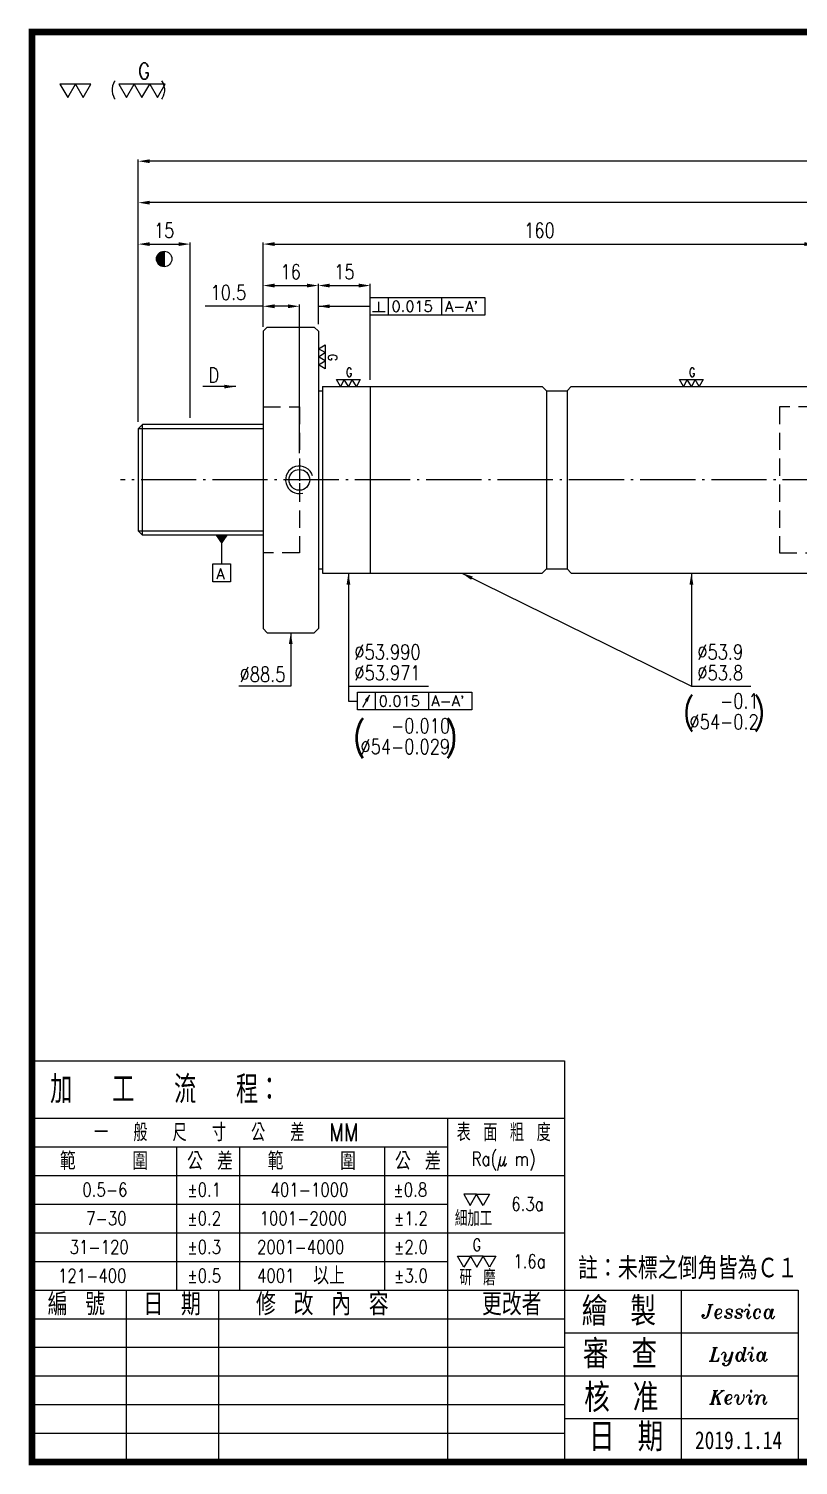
# Model space of a CAD drawing. Header units: millimetres. Extents: x -865 to -277, y -1663 to -1247.
# Drawn here: x -864.6 to -641.8, y -1663.3 to -1247.4 of the extents above; entities that cross this region are included whole.
import ezdxf
from ezdxf.enums import TextEntityAlignment as Align

# ---------------------------------------------------------------- set-up
doc = ezdxf.new("R2010")
doc.units = ezdxf.units.MM
doc.linetypes.add('CenLine', pattern=[25.8, 20, -2.5, 0.8, -2.5])
doc.linetypes.add('HidLine', pattern=[7.5, 5, -2.5])
doc.layers.get('0').update_dxf_attribs({"linetype": 'CONTINUOUS'})
doc.layers.get('DEFPOINTS').update_dxf_attribs({"linetype": 'CONTINUOUS'})
doc.layers.add('04', color=4, linetype='CONTINUOUS')
for name, color, linetype, lineweight in [('cen', 1, 'CenLine', 13), ('DIM', 6, 'CONTINUOUS', 9), ('hat', 4, 'CONTINUOUS', 9), ('hid', 5, 'HidLine', 15), ('str', 7, 'CONTINUOUS', 25), ('txt', 3, 'CONTINUOUS', 9)]:
    doc.layers.add(name, color=color, linetype=linetype, lineweight=lineweight)
doc.styles.add('DateTXT', font='kaiu.ttf', dxfattribs={"width": 0.8, "height": 4.73076})
doc.styles.add('ROMANC', font='romanc')
doc.styles.add('SIMPLEX', font='simplex.shx', dxfattribs={"width": 0.8, "height": 4.3, "bigfont": 'chineset.shx'})
doc.styles.get("Standard").update_dxf_attribs({"font": 'TXT', "width": 0.9, "height": 5.890874, "bigfont": 'CHINESET'})
doc.styles.add('STANDARD0.8', font='txt.shx', dxfattribs={"width": 0.8, "height": 2.519535, "bigfont": 'chineset.shx'})
doc.styles.add('WW', font='ITALICT.SHX', dxfattribs={"height": 3.682001})
doc.dimstyles.new('STANDARD$0', dxfattribs={"dimscale": 0, "dimtxt": 6, "dimasz": 5, "dimexe": 0.5, "dimexo": 2, "dimgap": 1.7, "dimtad": 1, "dimdec": 3, "dimdsep": 46, "dimtxsty": 'SIMPLEX', "dimcen": 0.09, "dimclrd": 6, "dimclre": 6, "dimclrt": 3, "dimadec": 1, "dimazin": 2, "dimtp": -0.1, "dimtm": 0.2, "dimtfac": 1, "dimtdec": 3, "dimtmove": 0, "dimatfit": 3, "dimfxl": 0, "dimtvp": 0.790698, "dimarcsym": 0})
doc.dimstyles.new('STANDARD$7', dxfattribs={"dimscale": 0, "dimtxt": 5.5, "dimasz": 5, "dimexe": 0.5, "dimexo": 2, "dimgap": 2.2, "dimtad": 1, "dimdec": 3, "dimrnd": 0.0005, "dimdsep": 46, "dimtxsty": 'SIMPLEX', "dimcen": 0.09, "dimclrd": 6, "dimclre": 6, "dimclrt": 3, "dimadec": 1, "dimazin": 2, "dimtp": -0.1, "dimtm": 0.2, "dimtfac": 1, "dimtdec": 3, "dimtmove": 2, "dimatfit": 3, "dimfxl": 0, "dimtvp": 0.790698, "dimarcsym": 0})

# ---------------------------------------------------------------- blocks, each defined once
blk = doc.blocks.new('*D117')
at = {"layer": 'DEFPOINTS', "color": 0}
for p in [(-817.93, -1309.74), (-832.93, -1363.19), (-817.93, -1361.99)]:
    blk.add_point(p, dxfattribs=at)
at = {"layer": 'DIM', "color": 6, "lineweight": -2}
for p, q in [((-832.93, -1361.19), (-832.93, -1309.24)), ((-829.63, -1309.74), (-821.23, -1309.74)), ((-817.93, -1359.99), (-817.93, -1309.24))]:
    blk.add_line(p, q, dxfattribs=at)
at = {"layer": 'DIM', "color": 6}
for points in [[(-829.63, -1309.19), (-829.63, -1310.29), (-832.93, -1309.74)], [(-821.23, -1309.19), (-821.23, -1310.29), (-817.93, -1309.74)]]:
    blk.add_solid(points, dxfattribs=at)
at = {"layer": 'DIM', "color": 3, "insert": (-825.43, -1305.76), "char_height": 4.3, "attachment_point": 5, "style": 'SIMPLEX'}
blk.add_mtext('15', dxfattribs=at)
blk = doc.blocks.new('Heat_block')
at = {"layer": 'txt'}
blk.add_hatch(color=256, dxfattribs=at).paths.add_polyline_path([(0, 2, 0.414214), (-2, 0, 0.414214), (0, -2)])
blk.add_line((0, 2), (0, -2), dxfattribs=at)
blk.add_circle((0, 0), 2, dxfattribs=at)
blk = doc.blocks.new('*D118')
at = {"layer": 'DEFPOINTS', "color": 0}
for p in [(-832.93, -1285.74), (-832.93, -1363.19), (-302.93, -1363.19)]:
    blk.add_point(p, dxfattribs=at)
at = {"layer": 'DIM', "color": 6, "lineweight": -2}
for p, q in [((-832.93, -1361.19), (-832.93, -1285.24)), ((-306.23, -1285.74), (-829.63, -1285.74)), ((-302.93, -1361.19), (-302.93, -1285.24))]:
    blk.add_line(p, q, dxfattribs=at)
at = {"layer": 'DIM', "color": 6}
for points in [[(-829.63, -1285.19), (-829.63, -1286.29), (-832.93, -1285.74)], [(-306.23, -1285.19), (-306.23, -1286.29), (-302.93, -1285.74)]]:
    blk.add_solid(points, dxfattribs=at)
at = {"layer": 'DIM', "color": 3, "insert": (-567.93, -1281.76), "char_height": 4.3, "attachment_point": 5, "style": 'SIMPLEX'}
blk.add_mtext('2070', dxfattribs=at)
blk = doc.blocks.new('G-sign-W-1')
for points in [[(0.578, 0), (0.002, 0), (0.29, -0.499)], [(1.154, 0), (0.578, 0), (0.866, -0.499)], [(2.767, 0), (2.191, 0), (2.479, -0.499)], [(3.343, 0), (2.767, 0), (3.055, -0.499)], [(3.919, 0), (3.343, 0), (3.631, -0.499)]]:
    blk.add_lwpolyline(points, close=True)
at = {"style": 'SIMPLEX', "width": 0.8}
for s, height, p in [('G', 0.601, (2.916, 0.482)), ('(      )', 0.4513, (1.883, -0.188))]:
    blk.add_text(s, height=height, dxfattribs=at).set_placement(p, align=Align.MIDDLE_LEFT)
blk = doc.blocks.new('*D130')
at = {"layer": 'DEFPOINTS', "color": 0}
for p in [(-832.93, -1297.74), (-832.93, -1363.19), (-372.93, -1359.99)]:
    blk.add_point(p, dxfattribs=at)
at = {"layer": 'str', "color": 6, "linetype": 'ByBlock', "lineweight": -2}
for p, q in [((-832.93, -1361.19), (-832.93, -1297.24)), ((-372.93, -1357.99), (-372.93, -1297.24)), ((-376.23, -1297.74), (-829.63, -1297.74))]:
    blk.add_line(p, q, dxfattribs=at)
at = {"layer": 'str', "color": 6}
for points in [[(-829.63, -1297.19), (-829.63, -1298.29), (-832.93, -1297.74)], [(-376.23, -1297.19), (-376.23, -1298.29), (-372.93, -1297.74)]]:
    blk.add_solid(points, dxfattribs=at)
at = {"layer": 'str', "color": 3, "insert": (-602.93, -1293.76), "char_height": 4.3, "attachment_point": 5, "style": 'SIMPLEX'}
blk.add_mtext('1970', dxfattribs=at)
blk = doc.blocks.new('*D134')
at = {"layer": 'DEFPOINTS', "color": 0}
for p in [(-765.78, -1321.74), (-780.78, -1334.94), (-765.78, -1350.99)]:
    blk.add_point(p, dxfattribs=at)
at = {"layer": 'DIM', "color": 6, "lineweight": -2}
for p, q in [((-780.78, -1332.94), (-780.78, -1321.24)), ((-777.48, -1321.74), (-769.08, -1321.74)), ((-765.78, -1348.99), (-765.78, -1321.24))]:
    blk.add_line(p, q, dxfattribs=at)
at = {"layer": 'DIM', "color": 6}
for points in [[(-777.48, -1321.19), (-777.48, -1322.29), (-780.78, -1321.74)], [(-769.08, -1321.19), (-769.08, -1322.29), (-765.78, -1321.74)]]:
    blk.add_solid(points, dxfattribs=at)
at = {"layer": 'DIM', "color": 3, "insert": (-773.28, -1317.76), "char_height": 4.3, "attachment_point": 5, "style": 'SIMPLEX'}
blk.add_mtext('15', dxfattribs=at)
blk = doc.blocks.new('*D135')
at = {"layer": 'DEFPOINTS', "color": 0}
for p in [(-780.78, -1321.74), (-796.78, -1334.94), (-780.78, -1334.94)]:
    blk.add_point(p, dxfattribs=at)
at = {"layer": 'DIM', "color": 6, "lineweight": -2}
for p, q in [((-796.78, -1332.94), (-796.78, -1321.24)), ((-793.48, -1321.74), (-784.08, -1321.74)), ((-780.78, -1332.94), (-780.78, -1321.24))]:
    blk.add_line(p, q, dxfattribs=at)
at = {"layer": 'DIM', "color": 6}
for points in [[(-793.48, -1321.19), (-793.48, -1322.29), (-796.78, -1321.74)], [(-784.08, -1321.19), (-784.08, -1322.29), (-780.78, -1321.74)]]:
    blk.add_solid(points, dxfattribs=at)
at = {"layer": 'DIM', "color": 3, "insert": (-788.78, -1317.76), "char_height": 4.3, "attachment_point": 5, "style": 'SIMPLEX'}
blk.add_mtext('16', dxfattribs=at)
blk = doc.blocks.new('*D136')
at = {"layer": 'DEFPOINTS', "color": 0}
for p in [(-636.78, -1309.74), (-796.78, -1334.94), (-636.78, -1352.19)]:
    blk.add_point(p, dxfattribs=at)
at = {"layer": 'DIM', "color": 6, "lineweight": -2}
for p, q in [((-796.78, -1332.94), (-796.78, -1309.24)), ((-793.48, -1309.74), (-640.08, -1309.74)), ((-636.78, -1350.19), (-636.78, -1309.24))]:
    blk.add_line(p, q, dxfattribs=at)
at = {"layer": 'DIM', "color": 6}
for points in [[(-793.48, -1309.19), (-793.48, -1310.29), (-796.78, -1309.74)], [(-640.08, -1309.19), (-640.08, -1310.29), (-636.78, -1309.74)]]:
    blk.add_solid(points, dxfattribs=at)
at = {"layer": 'DIM', "color": 3, "insert": (-716.78, -1305.76), "char_height": 4.3, "attachment_point": 5, "style": 'SIMPLEX'}
blk.add_mtext('160', dxfattribs=at)
blk = doc.blocks.new('DeflectionToleranceA-N')
at = {"layer": '04'}
blk.add_line((2.28, -2.57), (5.33, 2.7), dxfattribs=at)
blk.add_lwpolyline([(5.33, 2.7, 0, 1.52, 0), (3.8, 0.07, 1.52, 1.52, 0)], format="xyseb", dxfattribs=at)
at = {"layer": 'hat'}
for p, q in [((7.61, 3.8), (7.61, -3.8)), ((30.43, 3.8), (30.43, -3.8))]:
    blk.add_line(p, q, dxfattribs=at)
blk.add_lwpolyline([(0, 3.8), (48.87, 3.8), (48.87, -3.8), (0, -3.8)], close=True, dxfattribs=at)
at = {"layer": 'hat', "style": 'ROMANC', "flags": 8}
for tag, p in [('0.015', (9.09, -0.01)), ("A-A'", (31.63, 0.02))]:
    blk.add_attdef(tag, text='', height=4.56, dxfattribs=at).set_placement(p, align=Align.MIDDLE_LEFT)
blk = doc.blocks.new('VerticalToleranceA-N')
at = {"layer": '04'}
for p, q in [((3.68, -2.21), (3.68, 1.93)), ((0.92, -2.21), (6.44, -2.21))]:
    blk.add_line(p, q, dxfattribs=at)
at = {"layer": 'hat'}
for p, q in [((7.61, 3.8), (7.61, -3.8)), ((30.43, 3.8), (30.43, -3.8))]:
    blk.add_line(p, q, dxfattribs=at)
blk.add_lwpolyline([(0, 3.8), (48.87, 3.8), (48.87, -3.8), (0, -3.8)], close=True, dxfattribs=at)
at = {"layer": 'hat', "style": 'ROMANC', "flags": 8}
blk.add_attdef('0.012', text='', height=4.56, dxfattribs=at).set_placement((9.12, -0.02), align=Align.MIDDLE_LEFT)
blk.add_attdef("A-A'", (31.96, -2.31), '', height=4.56, dxfattribs=at)
blk = doc.blocks.new('Locate_A-2')
at = {"layer": 'hat'}
blk.add_line((0, -12.29), (0, 0), dxfattribs=at)
at = {"layer": 'hat', "color": 4, "linetype": 'ByBlock', "lineweight": 9}
blk.add_lwpolyline([(0, -3.87, 0, 5.33, 0), (0, 0, 5.33, 5.33, 0)], format="xyseb", dxfattribs=at)
at = {"layer": 'hat'}
blk.add_lwpolyline([(-3.82, -12.29), (3.79, -12.29), (3.79, -19.9), (-3.82, -19.9)], close=True, dxfattribs=at)
at = {"layer": 'hat', "style": 'ROMANC', "flags": 8}
blk.add_attdef('A', text='', height=4.56, dxfattribs=at).set_placement((-2.21, -16.5), align=Align.MIDDLE_LEFT)
blk = doc.blocks.new('G-sign-green-1')
at = {"layer": 'txt'}
for p, q in [((-5.93, 3.46), (5.93, 3.46)), ((-3.95, 0), (-5.93, 3.46)), ((-2.11, 3.46), (-3.95, 0)), ((0, 0), (-2.11, 3.46)), ((1.94, 3.46), (0, 0)), ((3.95, 0), (1.94, 3.46)), ((5.93, 3.46), (3.95, 0))]:
    blk.add_line(p, q, dxfattribs=at)
at = {"layer": 'txt', "style": 'SIMPLEX', "width": 0.8}
blk.add_text('G', height=4.5, dxfattribs=at).set_placement((-1.28, 4.86))
blk = doc.blocks.new('*D137')
at = {"layer": 'DEFPOINTS', "color": 0}
for p in [(-796.78, -1327.74), (-796.78, -1335.7), (-786.28, -1372.23)]:
    blk.add_point(p, dxfattribs=at)
at = {"layer": 'str', "color": 6, "lineweight": -2}
for p, q in [((-796.78, -1327.74), (-813.58, -1327.74)), ((-796.78, -1333.7), (-796.78, -1327.24)), ((-789.58, -1327.74), (-793.48, -1327.74)), ((-786.28, -1370.23), (-786.28, -1327.24))]:
    blk.add_line(p, q, dxfattribs=at)
at = {"layer": 'str', "color": 6}
for points in [[(-793.48, -1327.19), (-793.48, -1328.29), (-796.78, -1327.74)], [(-789.58, -1327.19), (-789.58, -1328.29), (-786.28, -1327.74)]]:
    blk.add_solid(points, dxfattribs=at)
at = {"layer": 'str', "color": 3, "insert": (-806.83, -1323.76), "char_height": 4.3, "attachment_point": 5, "style": 'SIMPLEX'}
blk.add_mtext('10.5', dxfattribs=at)

msp = doc.modelspace()

# ---------------------------------------------------------------- linework, layer by layer
at = {"layer": 'cen', "ltscale": 0.3}
msp.add_line((-786.281, -1372.2282), (-786.281, -1383.7533), dxfattribs=at)
at = {"layer": 'cen', "ltscale": 0.8}
msp.add_line((-300.1227, -1377.9907), (-838.1218, -1377.9907), dxfattribs=at)
at = {"layer": 'DIM'}
msp.add_lwpolyline([(-772.081, -1437.7207), (-772.081, -1442.0207), (-769.501, -1442.0207)], dxfattribs=at)
at = {"layer": 'hat'}
for p, q in [((-796.781, -1363.1907), (-832.9287, -1363.1907)), ((-832.9287, -1392.7907), (-796.781, -1392.7907))]:
    msp.add_line(p, q, dxfattribs=at)
msp.add_arc((-786.281, -1377.9907), 4, 16.960103, 284.294137, dxfattribs=at)
at = {"layer": 'hid'}
for points in [[(-796.781, -1356.8407), (-786.281, -1356.8407), (-786.281, -1399.1407), (-796.781, -1399.1407)], [(-636.781, -1356.8407), (-647.281, -1356.8407), (-647.281, -1399.1407), (-636.781, -1399.1407)]]:
    msp.add_lwpolyline(points, dxfattribs=at)
at = {"layer": 'str'}
for p, q in [((-796.781, -1334.9407), (-795.581, -1333.7407)), ((-796.781, -1334.9407), (-796.781, -1421.0407)), ((-795.581, -1333.7407), (-781.981, -1333.7407)), ((-780.781, -1334.9407), (-781.981, -1333.7407)), ((-780.781, -1334.9407), (-780.781, -1421.0407)), ((-779.581, -1350.9907), (-779.581, -1404.9907)), ((-779.581, -1350.9907), (-715.981, -1350.9907)), ((-765.781, -1350.9907), (-765.781, -1404.9907)), ((-714.781, -1352.1907), (-715.981, -1350.9907)), ((-708.781, -1352.1907), (-707.581, -1350.9907)), ((-707.581, -1350.9907), (-637.981, -1350.9907)), ((-780.781, -1352.1907), (-779.581, -1352.1907)), ((-714.781, -1352.1907), (-714.781, -1403.7907)), ((-714.781, -1352.1907), (-708.781, -1352.1907)), ((-708.781, -1352.1907), (-708.781, -1403.7907)), ((-832.9287, -1363.1907), (-832.9287, -1392.7907)), ((-831.7287, -1393.9907), (-831.7287, -1361.9907)), ((-780.781, -1403.7907), (-779.581, -1403.7907)), ((-779.581, -1404.9907), (-715.981, -1404.9907)), ((-714.781, -1403.7907), (-715.981, -1404.9907)), ((-714.781, -1403.7907), (-708.781, -1403.7907)), ((-708.781, -1403.7907), (-707.581, -1404.9907)), ((-707.581, -1404.9907), (-637.981, -1404.9907)), ((-796.781, -1421.0407), (-795.581, -1422.2407)), ((-795.581, -1422.2407), (-781.981, -1422.2407)), ((-780.781, -1421.0407), (-781.981, -1422.2407))]:
    msp.add_line(p, q, dxfattribs=at)
at = {"layer": 'str', "const_width": 1.9463}
msp.add_lwpolyline([(-863.6736, -1662.3004), (-278.3052, -1662.3004), (-278.3052, -1248.3613), (-863.6736, -1248.3613)], close=True, dxfattribs=at)
at = {"layer": 'str'}
for points in [[(-796.781, -1361.9907), (-831.7287, -1361.9907), (-832.9287, -1363.1907)], [(-796.781, -1393.9907), (-831.7287, -1393.9907), (-832.9287, -1392.7907)]]:
    msp.add_lwpolyline(points, dxfattribs=at)
msp.add_circle((-786.281, -1377.9907), 3, dxfattribs=at)
at = {"layer": 'txt'}
for p, q in [((-863.6736, -1546.188), (-709.5403, -1546.188)), ((-709.5403, -1546.188), (-709.5403, -1662.3004)), ((-863.6736, -1562.7762), (-709.5403, -1562.7762)), ((-743.3102, -1662.3004), (-743.3102, -1562.7756)), ((-863.6736, -1571.0699), (-743.3099, -1571.0699)), ((-821.7546, -1612.538), (-821.7546, -1571.0693)), ((-803.4918, -1612.538), (-803.4918, -1571.0693)), ((-761.5896, -1612.538), (-761.5896, -1571.0693)), ((-863.6736, -1579.3635), (-709.5403, -1579.3635)), ((-863.6736, -1587.6572), (-743.3099, -1587.6572)), ((-863.6736, -1595.9509), (-709.5403, -1595.9509)), ((-863.6736, -1604.2446), (-743.3099, -1604.2446)), ((-863.6736, -1612.538), (-641.8438, -1612.538)), ((-836.3798, -1662.3004), (-836.3798, -1612.538)), ((-809.6133, -1662.3004), (-809.6133, -1612.538)), ((-675.6919, -1662.3004), (-675.6919, -1612.538)), ((-641.8438, -1612.538), (-641.8438, -1662.3004)), ((-863.6736, -1620.832), (-709.5403, -1620.832)), ((-709.5403, -1624.9264), (-641.8429, -1624.9264)), ((-863.6736, -1629.1256), (-709.5403, -1629.1256)), ((-863.6736, -1637.4193), (-641.8438, -1637.4193)), ((-863.6736, -1645.713), (-709.5403, -1645.713)), ((-709.5403, -1649.7033), (-641.8429, -1649.7033)), ((-863.6736, -1654.0067), (-709.5403, -1654.0067))]:
    msp.add_line(p, q, dxfattribs=at)
for points in [[(-738.6594, -1584.829), (-736.81, -1588.0321), (-734.9607, -1584.829)], [(-731.2621, -1584.829), (-733.1114, -1588.0321), (-734.9607, -1584.829)], [(-736.7749, -1602.7008), (-738.6243, -1605.904), (-740.4736, -1602.7008)], [(-736.7749, -1602.7008), (-734.9256, -1605.904), (-733.0763, -1602.7008)], [(-729.3777, -1602.7008), (-731.227, -1605.904), (-733.0763, -1602.7008)]]:
    msp.add_lwpolyline(points, close=True, dxfattribs=at)

# ---------------------------------------------------------------- block references
at = {"layer": 'hat', "xscale": 0.6782709715835153, "yscale": 0.6782709715835153, "zscale": 0.6782709715835153}
for name, p, values in [('VerticalToleranceA-N', (-765.781, -1327.7407), {"A-A'": "A-A'", '0.012': '0.015'}), ('Locate_A-2', (-808.781, -1393.9907), {'A': 'A'}), ('DeflectionToleranceA-N', (-769.501, -1442.0207), {"A-A'": "A-A'", '0.015': '0.015'})]:
    msp.add_blockref(name, p, dxfattribs=at).add_auto_attribs(values)
at = {"layer": 'str', "xscale": 7.779425102981408, "yscale": 7.779425102981408, "zscale": 7.779425102981408}
msp.add_blockref('G-sign-W-1', (-855.6248, -1263.3965), dxfattribs=at)
at = {"layer": 'txt'}
for name, p, xscale, yscale, zscale in [('Heat_block', (-825.4287, -1314.0407), 1.11804472178892, 1.11804472178892, 1.11804472178892), ('G-sign-green-1', (-772.081, -1350.9907), 0.5805000000000291, 0.5805000000000291, 0.5805000000000291), ('G-sign-green-1', (-672.781, -1350.9907), 0.5805000000000291, 0.5805000000000291, 0.5805000000000291)]:
    msp.add_blockref(name, p, dxfattribs=dict(at, xscale=xscale, yscale=yscale, zscale=zscale))
at = {"layer": 'txt', "xscale": 0.5805000000000291, "yscale": 0.5805000000000291, "zscale": 0.5805000000000291, "rotation": 270}
msp.add_blockref('G-sign-green-1', (-780.781, -1342.3657), dxfattribs=at)

# ---------------------------------------------------------------- texts
at = {"layer": 'str', "style": 'DateTXT', "width": 0.8}
msp.add_text('2019.1.14', height=5.15687, dxfattribs=at).set_placement((-659.1274, -1656.0018), align=Align.MIDDLE_CENTER)
at = {"layer": 'txt', "style": 'SIMPLEX', "width": 0.8}
for s, height, p in [('D', 4.3, (-811.091, -1347.6517)), ('(    )', 7, (-663.319, -1445.0161)), ('(     )', 7.6, (-755.6299, -1452.2089))]:
    msp.add_text(s, height=height, dxfattribs=at).set_placement(p, align=Align.MIDDLE_CENTER)
at = {"layer": 'txt', "style": 'WW'}
for s, p in [('Lydia', (-659.1274, -1631.1728)), ('Kevin', (-659.1025, -1643.5905))]:
    msp.add_text(s, height=4.01364, dxfattribs=at).set_placement(p, align=Align.MIDDLE_CENTER)
at = {"layer": 'txt'}
for s, insert, char_height, width, attachment_point, style in [('%%c53.990', (-770.361, -1429.9807), 4.3, 2.8552, 7, 'SIMPLEX'), ('%%c53.9', (-671.061, -1429.9807), 4.3, 2.8552, 7, 'SIMPLEX'), ('%%C88.5', (-803.5908, -1436.4413), 4.3, 2.8552, 7, 'SIMPLEX'), ('%%C53.971', (-770.361, -1436.0007), 4.3, 2.8552, 7, 'SIMPLEX'), ('%%C53.8', (-671.061, -1436.0007), 4.3, 2.8552, 7, 'SIMPLEX'), ('%%C54{\\W0.3;}\\S-0.1^ -0.2;', (-663.319, -1445.0161), 4.3, 43, 5, 'SIMPLEX'), ('%%C54{\\W0.3;}\\S-0.010^ -0.029;', (-755.6299, -1452.2089), 4.3, 43, 5, 'SIMPLEX'), ('加  工  流  程：', (-858.4614, -1554.4821), 8.059013, 83.194477, 4, 'STANDARD0.8'), ('一  般  尺  寸  公  差  MM', (-845.6962, -1566.923), 5.100593, 103.532019, 4, 'STANDARD0.8'), ('表 面 粗 度', (-740.7462, -1566.923), 5.10059, 31.072636, 4, 'STANDARD0.8'), ('Ra(μ m)', (-736.4462, -1575.2167), 4.00939, 26.926945, 4, 'SIMPLEX'), ('0.5-6', (-849.1096, -1583.5104), 3.96517, 22.050827, 4, 'SIMPLEX'), ('%%p0.1', (-818.7336, -1583.5104), 3.96517, 15.231285, 4, 'SIMPLEX'), ('401-1000', (-794.6222, -1583.5104), 3.96517, 31.072641, 4, 'SIMPLEX'), ('%%p0.8', (-759.049, -1583.5104), 3.96517, 14.534111, 4, 'SIMPLEX'), ('6.3a', (-724.9196, -1587.6572), 3.96517, 12.830104, 4, 'SIMPLEX'), ('7-30', (-847.997, -1591.8041), 3.96517, 20.195209, 4, 'SIMPLEX'), ('%%p0.2', (-818.7336, -1591.8041), 3.96517, 15.231285, 4, 'SIMPLEX'), ('1001-2000', (-797.8096, -1591.8041), 3.96517, 33.077323, 4, 'SIMPLEX'), ('%%p1.2', (-758.8786, -1591.8041), 3.96517, 13.463473, 4, 'SIMPLEX'), ('細加工', (-741.2635, -1591.8041), 4.51396, 15.436164, 4, 'STANDARD0.8'), ('31-120', (-852.7982, -1600.0977), 3.96517, 25.05962, 4, 'SIMPLEX'), ('%%p0.3', (-818.7336, -1600.0977), 3.96517, 15.231285, 4, 'SIMPLEX'), ('2001-4000', (-798.5564, -1600.0977), 3.96517, 33.077323, 4, 'SIMPLEX'), ('%%p2.0', (-758.8786, -1600.0977), 3.96517, 13.463473, 4, 'SIMPLEX'), ('G', (-736.1635, -1599.4833), 3.5082, 5.011713, 4, 'SIMPLEX'), ('1.6a', (-724.3679, -1604.2446), 3.96517, 12.689674, 4, 'SIMPLEX'), ('121-400', (-856.1861, -1608.3913), 3.96517, 28.065487, 4, 'SIMPLEX'), ('%%p0.5', (-818.7336, -1608.3913), 3.96517, 15.231285, 4, 'SIMPLEX'), ('4001', (-798.5564, -1608.3913), 3.96517, 17.561051, 4, 'SIMPLEX'), ('%%p3.0', (-758.8786, -1608.3913), 3.96517, 13.463473, 4, 'SIMPLEX'), ('研 磨', (-739.9317, -1608.9154), 4.51396, 16.03749, 4, 'STANDARD0.8'), ('Jessica', (-659.1274, -1618.7284), 4.01364, 32.959927, 5, 'WW')]:
    msp.add_mtext(s, dxfattribs=dict(at, insert=insert, char_height=char_height, width=width, attachment_point=attachment_point, style=style))
at = {"layer": 'txt', "attachment_point": 4}
for s, insert, char_height, width in [('範    圍', (-855.6549, -1575.2167), 5.10438, 33.077322), ('公 差', (-818.7987, -1575.2167), 5.10438, 18.262691), ('範    圍', (-795.4742, -1575.2167), 5.10438, 33.077322), ('公 差', (-758.628, -1575.2167), 5.10438, 18.262691), ('註：未標之倒角皆為Ｃ１', (-705.6311, -1606.2792), 6.421474, 67.156988), ('以上', (-782.2821, -1608.3913), 5.10438, 14.634209), ('編 號', (-859.1631, -1616.685), 6.39372, 21.861167), ('日 期', (-831.4683, -1616.685), 6.39372, 20.54643), ('修 改 內 容', (-798.8428, -1616.685), 6.39372, 51.319245), ('更改者', (-733.4291, -1616.685), 6.39372, 18.593465), ('繪 製', (-704.5486, -1618.7284), 8.27474, 27.123395), ('審 查', (-704.2078, -1631.1073), 8.27474, 27.063277), ('核 准', (-703.8369, -1643.7469), 8.27474, 27.011121), ('日 期', (-702.4437, -1655.1236), 8.27474, 27.01598)]:
    msp.add_mtext(s, dxfattribs=dict(at, insert=insert, char_height=char_height, width=width))

# ---------------------------------------------------------------- dimensions: what is measured, and where the dimension line sits
at = {"layer": 'DIM'}
dim = msp.add_linear_dim(base=(-832.9287, -1285.7407), p1=(-302.9287, -1363.1907), p2=(-832.9287, -1363.1907), angle=180, text='2070', dimstyle='STANDARD$0', override={"dimscale": 1, "dimtxt": 4.3, "dimasz": 3.3, "dimgap": 1.832883, "dimtdec": 0, "dimarcsym": 1}, dxfattribs=at)
dim.commit()
dim.dimension.update_dxf_attribs({"geometry": '*D118', "text_midpoint": (-567.9287, -1281.7579)})
dim = msp.add_linear_dim(base=(-817.9287, -1309.7407), p1=(-832.9287, -1363.1907), p2=(-817.9287, -1361.9907), angle=180, dimstyle='STANDARD$0', override={"dimscale": 1, "dimtxt": 4.3, "dimasz": 3.3, "dimgap": 1.832883, "dimtdec": 0, "dimarcsym": 1}, dxfattribs=at)
dim.commit()
dim.dimension.update_dxf_attribs({"geometry": '*D117', "text_midpoint": (-825.4287, -1305.7579)})
for base, p1, p2, override, picture, middle in [((-636.781, -1309.7407), (-796.781, -1334.9407), (-636.781, -1352.1907), {"dimscale": 1, "dimtxt": 4.3, "dimasz": 3.3, "dimgap": 1.832883, "dimtdec": 0, "dimarcsym": 1}, '*D136', (-716.781, -1305.7579)), ((-780.781, -1321.7407), (-796.781, -1334.9407), (-780.781, -1334.9407), {"dimscale": 1, "dimtxt": 4.3, "dimasz": 3.3, "dimgap": 1.832883, "dimtdec": 0, "dimtix": 1, "dimarcsym": 1}, '*D135', (-788.781, -1317.7579)), ((-765.781, -1321.7407), (-780.781, -1334.9407), (-765.781, -1350.9907), {"dimscale": 1, "dimtxt": 4.3, "dimasz": 3.3, "dimgap": 1.832883, "dimtdec": 0, "dimtix": 1, "dimarcsym": 1}, '*D134', (-773.281, -1317.7579))]:
    dim = msp.add_linear_dim(base=base, p1=p1, p2=p2, dimstyle='STANDARD$0', override=override, dxfattribs=at)
    dim.commit()
    dim.dimension.update_dxf_attribs({"geometry": picture, "text_midpoint": middle})
at = {"layer": 'str'}
dim = msp.add_linear_dim(base=(-832.9287, -1297.7407), p1=(-372.9287, -1359.9907), p2=(-832.9287, -1363.1907), text='1970', dimstyle='STANDARD$0', override={"dimscale": 1, "dimtxt": 4.3, "dimasz": 3.3, "dimgap": 1.832883, "dimtp": 0, "dimtm": 0.3, "dimtdec": 1, "dimarcsym": 1}, dxfattribs=at)
dim.commit()
dim.dimension.update_dxf_attribs({"geometry": '*D130', "text_midpoint": (-602.9287, -1293.7579)})
dim = msp.add_linear_dim(base=(-796.781, -1327.7407), p1=(-786.281, -1372.2282), p2=(-796.781, -1335.7038), dimstyle='STANDARD$0', override={"dimscale": 1, "dimtxt": 4.3, "dimasz": 3.3, "dimgap": 1.832883, "dimtdec": 0, "dimarcsym": 1}, dxfattribs=at)
dim.commit()
dim.dimension.update_dxf_attribs({"geometry": '*D137', "text_midpoint": (-806.8281, -1323.7579)})

# ---------------------------------------------------------------- leaders
at = {"layer": 'DIM'}
for points in [[(-780.781, -1327.7407), (-765.781, -1327.7407)], [(-804.731, -1350.9907), (-814.271, -1350.9907)], [(-772.081, -1404.9907), (-772.081, -1437.7207), (-748.861, -1437.7207)], [(-739.281, -1404.9907), (-672.781, -1437.7207)], [(-672.781, -1404.9907), (-672.781, -1437.7207), (-655.581, -1437.7207)], [(-788.781, -1422.2407), (-788.781, -1437.7207), (-803.8399, -1437.7207)]]:
    msp.add_leader(points, dimstyle='STANDARD$7', override={"dimscale": 1, "dimtxt": 4.3, "dimasz": 3.3, "dimgap": 1.832883, "dimtdec": 0, "dimarcsym": 1}, dxfattribs=at)

doc.saveas('drawing.dxf')
